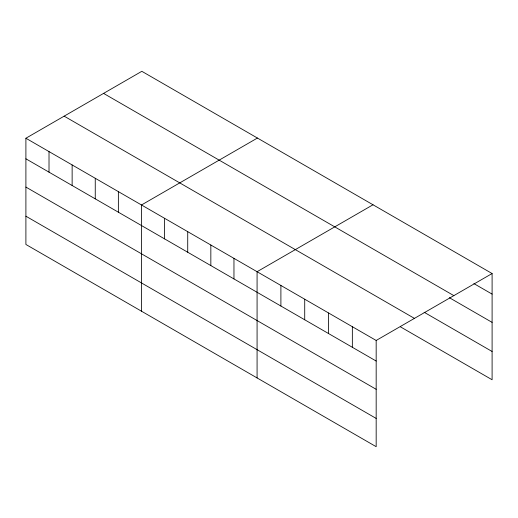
<?xml version="1.0" encoding="UTF-8"?>
<svg xmlns="http://www.w3.org/2000/svg" width="518" height="518" viewBox="0 0 518 518"><rect width="100%" height="100%" fill="white"/><g stroke="black" fill="none" stroke-linecap="round" stroke-linejoin="round"><path stroke-width="0.78" d="M25.9 138.241L376.172 340.468L376.172 446.691L25.9 244.464L25.9 138.241L141.828 71.309L492.1 273.536L492.1 379.759L400.33 326.774M257.42 138.047L141.492 204.979L141.492 311.195M373.012 204.778L257.077 271.71L257.077 377.933M376.172 340.468L492.1 273.536M473.886 283.592L492.1 294.107M103.574 93.402L453.846 295.623M449.365 297.701L492.1 322.371M424.145 312.257L492.1 351.489M64.154 116.155L414.426 318.382M25.9 158.812L376.172 361.04M25.9 187.076L376.172 389.303M25.9 216.2L376.172 418.427M352.35 326.716L352.35 347.287M328.535 312.969L328.535 333.534M304.714 299.216L304.714 319.787M280.898 285.463L280.898 306.034M233.961 258.365L233.961 278.937M210.839 245.02L210.839 265.592M187.723 231.669L187.723 252.24M164.607 218.324L164.607 238.895M118.369 191.634L118.369 212.199M95.254 178.283L95.254 198.854M72.138 164.938L72.138 185.509M49.016 151.593L49.016 172.157"/></g></svg>
